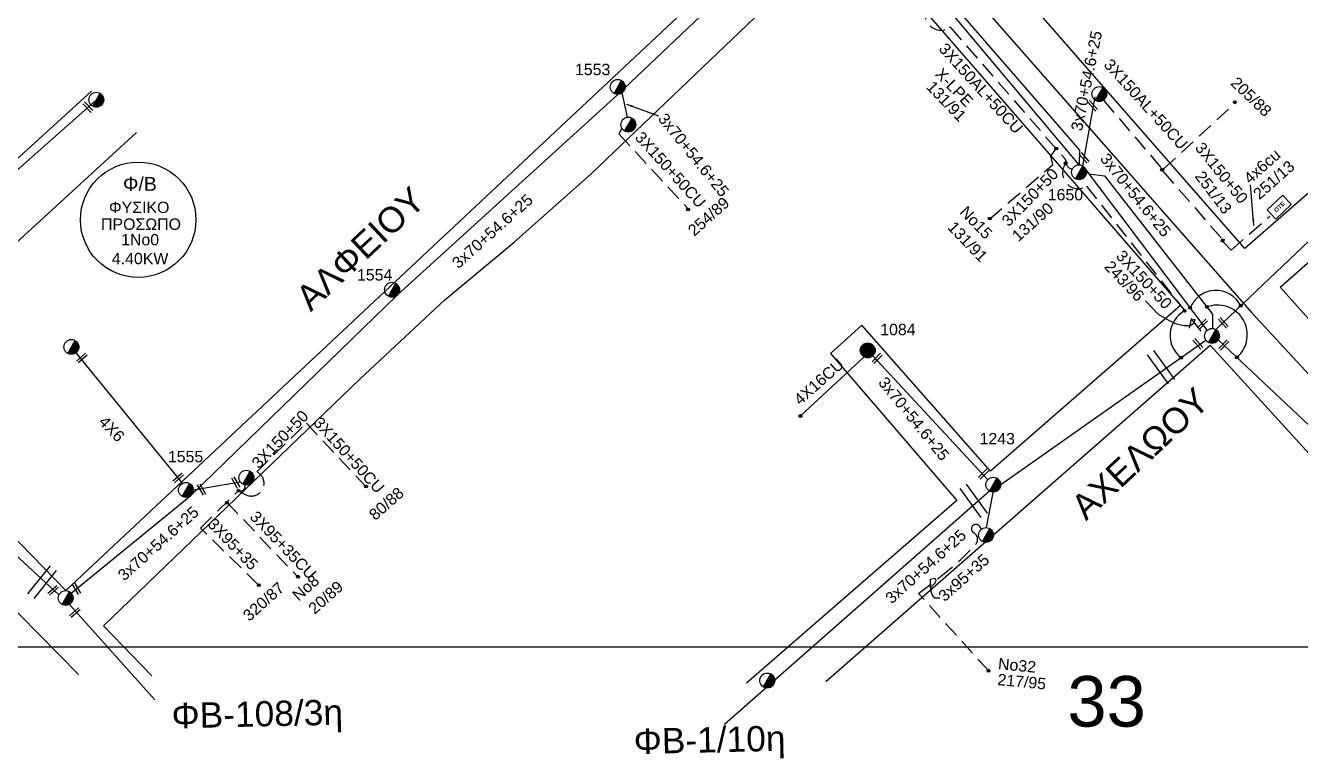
# Model space of a CAD drawing. Header units: millimetres. Extents: x -2449 to 2989, y 8 to 1056.
# Drawn here: x 1334.5 to 1536.2, y 23.6 to 139.5 of the extents above; entities that cross this region are included whole.
import ezdxf
from ezdxf.enums import TextEntityAlignment as Align

# ---------------------------------------------------------------- set-up
doc = ezdxf.new("R2010")
doc.units = ezdxf.units.MM
doc.linetypes.add('DASHED', pattern=[19.05, 12.7, -6.35])
for name, color, linetype in [('Pillar OTE', 7, 'Continuous'), ('Άγνωστα', 7, 'Continuous'), ('Γυμνά εναέρια ΧΤ (3Φ)   4x16CU', 7, 'Continuous'), ('Επιγραφές - Σχήματα', 7, 'Continuous'), ('Καλώδια ΧΤ   3x150+50CU', 7, 'DASHED'), ('Καλώδια ΧΤ   3x150AL+50CU', 7, 'DASHED'), ('Καλώδια ΧΤ   3x95+35 CU', 7, 'DASHED'), ('Καλώδια ΧΤ   3x95+35 XLPE', 7, 'DASHED'), ('Καλώδια ΧΤ   4x6CU', 7, 'DASHED'), ('Μηχανική τομή', 7, 'Continuous'), ('Στύλος Ξύλινος', 7, 'Continuous'), ('Στύλος Ξύλινος @ 1', 7, 'Continuous'), ('Στύλος ΦΜ', 7, 'Continuous'), ('Στύλος ΦΜ @ 1', 7, 'Continuous'), ('Συνδέσεις', 7, 'Continuous'), ('Συνεστραμμένα ΧΤ   3x70+54.6+25 AL', 7, 'SYN_LINE'), ('Τομή', 7, 'Continuous'), ('Υπόβαθρο ΔΕΗ', 7, 'Continuous'), ('Υπόγεια καλώδια Παροχών ΧΤ   4x6', 7, 'DASHED')]:
    doc.layers.add(name, color=color, linetype=linetype)
doc.styles.add('ar', font='arial.ttf')
doc.styles.add('arial', font='arial.ttf')
doc.styles.get("Standard").update_dxf_attribs({"font": 'arial.ttf'})
doc.linetypes.add('SYN_LINE', pattern='A,0.5,-0.0001,["/\\/\\/\\/",Standard,S=0.1,R=0,X=0,Y=-0.05],-0.25', length=0.7501)
doc.dimstyles.new('ISO-25', dxfattribs={"dimtxt": 2.5, "dimasz": 2.5, "dimexe": 1.25, "dimexo": 0.625, "dimtad": 1, "dimtxsty": 'Standard', "dimcen": 2.5, "dimadec": 0, "dimazin": 0, "dimtfac": 1, "dimtmove": 0, "dimatfit": 3, "dimfxl": 1, "dimarcsym": 0})

# ---------------------------------------------------------------- blocks, each defined once
blk = doc.blocks.new('ΥΠΑΡΧΩΝ ΤΣΙΜΕΝΤΕΝΙΟΣ ΣΤΥΛΟΣ')
at = {"layer": 'Στύλος ΦΜ'}
blk.add_hatch(color=7, dxfattribs=at).paths.add_polyline_path([(-1.29, -2.28, 0.574793), (2.62, 0, 0.268822), (1.3, 2.27)])
at = {"layer": 'Στύλος ΦΜ', "color": 7}
blk.add_line((-1.29, -2.28), (1.3, 2.27), dxfattribs=at)
blk.add_circle((0, 0), 2.62, dxfattribs=at)
at = {"layer": 'Στύλος ΦΜ', "flags": 4}
for tag, p in [('ΑΡΙΘΜΟΣ', (-4.68, 8.05)), ('ΤΥΠΟΣ', (-4.91, 3.03))]:
    blk.add_attdef(tag, p, '', height=4, dxfattribs=at)
blk = doc.blocks.new('ΥΠΑΡΧΩΝ ΞΥΛΙΝΟΣ ΣΤΥΛΟΣ')
at = {"layer": 'Στύλος Ξύλινος'}
h = blk.add_hatch(color=7, dxfattribs=at)
h.paths.add_polyline_path([(-2.62, 0, 0.270008), (-1.29, -2.28), (1.3, 2.27, 0.576266)])
h.paths.add_polyline_path([(-1.29, -2.28, 0.574793), (2.62, 0, 0.268822), (1.3, 2.27)])
at = {"layer": 'Στύλος Ξύλινος', "color": 7}
blk.add_line((-1.29, -2.28), (1.3, 2.27), dxfattribs=at)
blk.add_circle((0, 0), 2.62, dxfattribs=at)
at = {"layer": 'Στύλος Ξύλινος', "flags": 4}
for tag, p in [('ΑΡΙΘΜΟΣ', (-4.91, 8.6)), ('ΤΥΠΟΣ', (-4.85, 3.39))]:
    blk.add_attdef(tag, p, '', height=4, dxfattribs=at)
blk = doc.blocks.new('ΜΗΧΑΝΙΚΗ ΤΟΜΗ')
at = {"layer": 'Μηχανική τομή', "ltscale": 40}
for p, q in [((-1.89, 0.78), (1.89, 0.78)), ((1.89, 0), (-1.89, 0))]:
    blk.add_line(p, q, dxfattribs=at)
blk = doc.blocks.new('ΤΟΜΗ')
at = {"layer": 'Τομή', "ltscale": 40}
for p, q in [((-5.68, 0), (5.68, 0)), ((5.68, -2.33), (-5.68, -2.33))]:
    blk.add_line(p, q, dxfattribs=at)
blk = doc.blocks.new('_ΣΥΝΔΕΣΗ')
at = {"layer": 'Συνδέσεις', "linetype": 'SYN_LINE', "ltscale": 40}
blk.add_hatch(color=256, dxfattribs=at).paths.add_polyline_path([(0.5, -0.01, 1), (-0.5, -0.01, 1)])
at = {"layer": 'Συνδέσεις'}
blk.add_circle((0, -0.01), 0.5, dxfattribs=at)
blk = doc.blocks.new('TSONTA XT1')
at = {"ltscale": 40}
h = blk.add_hatch(color=256, dxfattribs=at)
h.dxf.hatch_style = 1
h.paths.add_polyline_path([(595.96, 2487.66), (597.07, 2488.77), (595.96, 2489.87), (594.85, 2488.77)])
blk.add_lwpolyline([(594.85, 2488.77), (595.96, 2489.87), (597.07, 2488.77), (595.96, 2487.66)], close=True, dxfattribs=at)
blk = doc.blocks.new('PILLAR ΟΤΕ')
at = {"layer": 'Pillar OTE', "ltscale": 40}
blk.add_lwpolyline([(-3.31, 2.02), (3.39, 2.02), (3.39, -1.99), (-3.31, -1.99)], close=True, dxfattribs=at)
at = {"layer": 'Pillar OTE', "insert": (-1.81, 0.71), "char_height": 1.3575, "width": 109.961, "attachment_point": 1}
blk.add_mtext('{\\fArial|b1|i0|c161|p34;OTE}', dxfattribs=at)

msp = doc.modelspace()

# ---------------------------------------------------------------- linework, layer by layer
at = {"layer": 'Άγνωστα', "color": 1, "linetype": 'DASHED', "ltscale": 0.2}
msp.add_lwpolyline([(1487.02, 108.95), (1497.03, 117.57), (1496.68, 118.9), (1497.61, 120.08)], dxfattribs=at)
at = {"layer": 'Άγνωστα', "color": 151, "linetype": 'DASHED', "ltscale": 0.2}
msp.add_lwpolyline([(1368.15, 65.94), (1369.22, 65.34, 1.039509), (1371.03, 68.92), (1378.89, 76.63)], format="xyb", dxfattribs=at)
at = {"layer": 'Άγνωστα', "color": 151, "linetype": 'SYN_LINE', "ltscale": 10}
msp.add_lwpolyline([(1361.02, 66.06), (1368.43, 67.35)], dxfattribs=at)
at = {"layer": 'Άγνωστα', "color": 151, "linetype": 'DASHED', "ltscale": 0.2}
msp.add_lwpolyline([(1371.28, 51.05), (1362.14, 60.03), (1368.15, 65.94)], dxfattribs=at)
at = {"layer": 'Άγνωστα', "color": 151, "linetype": 'SYN_LINE', "ltscale": 20}
msp.add_lwpolyline([(1354.89, 32.85), (1341.4, 47.94)], dxfattribs=at)
at = {"layer": 'Άγνωστα', "color": 151, "linetype": 'DASHED', "ltscale": 0.2}
msp.add_arc((1368.47, 66.61), 0.738, 244.4302, 19.4289, dxfattribs=at)
at = {"layer": 'Γυμνά εναέρια ΧΤ (3Φ)   4x16CU', "color": 1, "linetype": 'SYN_LINE', "ltscale": 15}
msp.add_lwpolyline([(1467.14, 87.11), (1457.02, 77.73)], dxfattribs=at)
at = {"layer": 'Επιγραφές - Σχήματα'}
msp.add_lwpolyline([(38.83, 1035.06), (2041.73, 1035.06), (2041.73, 41.17), (38.83, 41.17)], close=True, dxfattribs=at)
at = {"layer": 'Επιγραφές - Σχήματα', "linetype": 'Continuous', "ltscale": 0.2}
for points in [[(1511.69, 95.96), (1513.67, 93.89), (1515.4, 92.85), (1516.53, 92.33), (1517.82, 92.07), (1518.77, 92.07), (1519.38, 92.51), (1519.55, 93.02), (1518.86, 92.94), (1518.77, 92.33), (1518.6, 91.64)], [(1479.12, 48.92), (1478.34, 48.92), (1477.91, 49.44), (1477.73, 50.21), (1477.65, 50.9), (1477.65, 51.94), (1478.34, 52.11), (1478.51, 51.77), (1478.42, 51.34), (1478.17, 51.16), (1477.65, 50.56)]]:
    msp.add_lwpolyline(points, dxfattribs=at)
at = {"layer": 'Επιγραφές - Σχήματα', "color": 202}
msp.add_circle((1352.28, 108.81), 9.13, dxfattribs=at)
at = {"layer": 'Επιγραφές - Σχήματα', "linetype": 'Continuous', "ltscale": 0.2}
for centre, radius, start, end in [((1522.81, 93.23), 4.39, 26.5465, 158.4319), ((1523.08, 90.6), 4.71, 310.5505, 112.3942), ((1520, 90.5), 4.44, 119.0682, 232.5585)]:
    msp.add_arc(centre, radius, start, end, dxfattribs=at)
at = {"layer": 'Καλώδια ΧΤ   3x150+50CU', "color": 151, "ltscale": 0.2}
for points in [[(1428.8, 123.32), (1428.34, 122.39), (1439.41, 110.43)], [(1378.89, 76.63), (1388.26, 66.64)]]:
    msp.add_lwpolyline(points, dxfattribs=at)
at = {"layer": 'Καλώδια ΧΤ   3x150AL+50CU', "color": 1, "ltscale": 0.2}
msp.add_lwpolyline([(1463.14, 159.35), (1477.45, 143.32, -0.529787), (1477.36, 142.95, 0.849495), (1480.67, 139.19, -0.607849), (1480.86, 139.19), (1498.94, 118.43, -0.22841), (1499.11, 117.81, 0.849175), (1502.35, 114.11)], format="xyb", dxfattribs=at)
for points in [[(1505.01, 127.71), (1514.29, 116.88)], [(1514.55, 116.85), (1525.9, 127.34)], [(1514.45, 116.46), (1523.87, 105.68)], [(1502.35, 114.11), (1521.03, 90.43)]]:
    msp.add_lwpolyline(points, dxfattribs=at)
msp.add_arc((1500.13, 117.89), 1.02, 185.0361, 269.3599, dxfattribs=at)
at = {"layer": 'Καλώδια ΧΤ   3x95+35 CU', "color": 151, "linetype": 'DASHED', "ltscale": 0.2}
msp.add_lwpolyline([(1366.3, 64.12), (1377.49, 52.34)], dxfattribs=at)
at = {"layer": 'Καλώδια ΧΤ   3x95+35 XLPE', "color": 1, "ltscale": 0.2}
msp.add_lwpolyline([(1485.72, 59.84), (1485.45, 60.27, 1.299082), (1484.5, 59.28, -0.484481), (1484.8, 57.44, -0.046878), (1479.16, 52.31, -0.879133)], format="xyb", dxfattribs=at)
msp.add_lwpolyline([(1486.87, 37.42), (1475.76, 49.66), (1479.16, 52.31)], dxfattribs=at)
at = {"layer": 'Καλώδια ΧΤ   4x6CU', "color": 1, "linetype": 'DASHED', "ltscale": 0.2}
msp.add_lwpolyline([(1524.03, 105.26), (1525.24, 104.02), (1531.36, 109.38)], dxfattribs=at)
at = {"layer": 'Στύλος ΦΜ', "color": 1, "linetype": 'SYN_LINE', "ltscale": 20}
msp.add_lwpolyline([(1488.77, 66.89), (1521.24, 89.76)], dxfattribs=at)
at = {"layer": 'Συνεστραμμένα ΧΤ   3x70+54.6+25 AL', "color": 6, "ltscale": 20}
msp.add_line((1339.74, 49.46), (1322.6, 65.2), dxfattribs=at)
at = {"layer": 'Συνεστραμμένα ΧΤ   3x70+54.6+25 AL', "color": 85, "linetype": 'Continuous', "ltscale": 0.2}
msp.add_lwpolyline([(1418.34, 219.48), (1528.52, 94.06), (1552.53, 68.1)], dxfattribs=at)
at = {"layer": 'Συνεστραμμένα ΧΤ   3x70+54.6+25 AL', "color": 30, "linetype": 'SYN_LINE', "ltscale": 20}
for points in [[(1522.79, 91.46), (1551.41, 118.59), (1583.49, 144.7), (1604.3, 162.7)], [(1501.16, 117.5), (1480.87, 141.67), (1462.72, 161.21)], [(1521.44, 91.33), (1502.27, 116.7)]]:
    msp.add_lwpolyline(points, dxfattribs=at)
at = {"layer": 'Συνεστραμμένα ΧΤ   3x70+54.6+25 AL', "color": 151, "linetype": 'SYN_LINE', "ltscale": 20}
msp.add_lwpolyline([(1341.7, 49.74), (1360.59, 65.15), (1393.27, 96.88), (1428.16, 128.65), (1462.43, 161.13)], dxfattribs=at)
at = {"layer": 'Συνεστραμμένα ΧΤ   3x70+54.6+25 AL', "color": 6, "linetype": 'SYN_LINE', "ltscale": 20}
for points in [[(1481.16, 141.36), (1482.71, 141.11), (1501.22, 119.83), (1501.18, 117.5)], [(1303.21, 88.46), (1327.58, 111.78), (1345.66, 127.8)], [(1502.72, 116.1), (1505.17, 115.74), (1522.26, 93.88), (1522.26, 91.61)], [(1523.2, 89.8), (1537.54, 76.28), (1564.83, 45.57), (1576.43, 31.06)]]:
    msp.add_lwpolyline(points, dxfattribs=at)
at = {"layer": 'Συνεστραμμένα ΧΤ   3x70+54.6+25 AL', "color": 151, "linetype": 'SYN_LINE', "ltscale": 5}
msp.add_lwpolyline([(1428.65, 129.64), (1429.65, 125.03)], dxfattribs=at)
at = {"layer": 'Συνεστραμμένα ΧΤ   3x70+54.6+25 AL', "color": 1, "linetype": 'SYN_LINE', "ltscale": 10}
msp.add_lwpolyline([(1501.74, 117.34), (1503.71, 128.26)], dxfattribs=at)
at = {"layer": 'Συνεστραμμένα ΧΤ   3x70+54.6+25 AL', "color": 1, "linetype": 'SYN_LINE', "ltscale": 20}
msp.add_lwpolyline([(1486.71, 67.67), (1468.52, 87.27)], dxfattribs=at)
at = {"layer": 'Συνεστραμμένα ΧΤ   3x70+54.6+25 AL', "color": 1, "linetype": 'SYN_LINE', "ltscale": 8}
msp.add_lwpolyline([(1486.53, 60.1), (1487.82, 67.03)], dxfattribs=at)
at = {"layer": 'Συνεστραμμένα ΧΤ   3x70+54.6+25 AL', "color": 133, "linetype": 'SYN_LINE', "ltscale": 20}
msp.add_lwpolyline([(1487.01, 65.87), (1445.07, 28.95)], dxfattribs=at)
at = {"layer": 'Υπόβαθρο ΔΕΗ'}
for points in [[(1563.91, 210.01), (1610.76, 254.02), (1720.83, 142.08), (1693.68, 115.49), (1678.81, 129.87), (1582.61, 42.75), (1533, 98.16)], [(1533, 98.16), (1609.76, 165.58), (1604.99, 171.81), (1527.38, 104.24), (1492.19, 144.56), (1547.95, 195.34), (1542.09, 201.77), (1486.47, 151.02), (1476.45, 162.68), (1535.31, 227.38), (1594.03, 162.26)], [(1286.58, 105.92), (1406.24, 220), (1459.49, 161.43), (1340.81, 50.14), (1308.79, 83.07)], [(1354.44, 36.65), (1346.78, 44.57), (1387.42, 83.66), (1400.8, 96.12), (1411.76, 105.26), (1423.98, 116.1), (1465.05, 155.37), (1497.36, 118.12), (1517.23, 95.24), (1487.16, 69.05), (1466.81, 92.12), (1461.81, 87.67), (1481.84, 64.41), (1448.56, 35.46)], [(1301.97, 90.09), (1344.87, 129.17)], [(1308.79, 83.07), (1352.04, 122.63)], [(1461.11, 35.76), (1521.91, 88.94), (1570.05, 36.13)]]:
    msp.add_lwpolyline(points, dxfattribs=at)
at = {"layer": 'Υπόβαθρο ΔΕΗ', "ltscale": 20}
msp.add_lwpolyline([(1286.51, 36.54), (1251.32, 71.87), (1280.65, 100.04), (1342.86, 36.83)], dxfattribs=at)
at = {"layer": 'Υπόγεια καλώδια Παροχών ΧΤ   4x6', "color": 151, "linetype": 'SYN_LINE', "ltscale": 20}
msp.add_lwpolyline([(1359.31, 67.11), (1342.47, 87.76)], dxfattribs=at)

# ---------------------------------------------------------------- block references
at = {"layer": 'Pillar OTE', "xscale": 0.5, "yscale": 0.5, "zscale": 0.5, "rotation": 42.86267528457089}
msp.add_blockref('PILLAR ΟΤΕ', (1532.83, 110.78), dxfattribs=at)
at = {"layer": 'Μηχανική τομή'}
for p, xscale, yscale, zscale, rotation in [((1344.17, 126.49), 0.5000000000000365, 0.5000000000000365, 0.5000000000000365, 313.5049293167534), ((1503.17, 126.71), 0.4999999999999622, 0.4999999999999622, 0.4999999999999622, 311.7794829803576), ((1501.81, 118.46), 0.4999999999999622, 0.4999999999999622, 0.4999999999999622, 311.7794829803576), ((1520.55, 92.39), 0.4999999999999296, 0.4999999999999296, 0.4999999999999296, 225.7255633354941), ((1523.85, 92.37), 0.4999999999999622, 0.4999999999999622, 0.4999999999999622, 311.7794829803576), ((1519.82, 89.04), 0.4999999999999622, 0.4999999999999622, 0.4999999999999622, 311.7794829803576), ((1523.92, 89.13), 0.4999999999999296, 0.4999999999999296, 0.4999999999999296, 225.7255633354941), ((1343.5, 86.77), 0.5000000000001678, 0.5000000000001678, 0.5000000000001678, 41.11861385091467), ((1469.06, 87), 0.4999999999999296, 0.4999999999999296, 0.4999999999999296, 225.7255633354941), ((1358.73, 67.82), 0.5000000000001678, 0.5000000000001678, 0.5000000000001678, 41.11861385091467), ((1485.91, 68.7), 0.4999999999999296, 0.4999999999999296, 0.4999999999999296, 225.7255633354941), ((1362.48, 66.22), 0.5000000000002951, 0.5000000000002951, 0.5000000000002951, 119.8070527366612), ((1367.89, 67.3), 0.5000000000002951, 0.5000000000002951, 0.5000000000002951, 119.8070527366612), ((1338.95, 50.04), 0.5000000000001678, 0.5000000000001678, 0.5000000000001678, 41.11861385091467), ((1342.7, 50.52), 0.5000000000002951, 0.5000000000002951, 0.5000000000002951, 119.8070527366612), ((1342.4, 46.47), 0.5000000000001678, 0.5000000000001678, 0.5000000000001678, 41.11861385091467)]:
    msp.add_blockref('ΜΗΧΑΝΙΚΗ ΤΟΜΗ', p, dxfattribs=dict(at, xscale=xscale, yscale=yscale, zscale=zscale, rotation=rotation))
at = {"layer": 'Στύλος Ξύλινος @ 1', "ltscale": 40}
ref = msp.add_blockref('ΥΠΑΡΧΩΝ ΞΥΛΙΝΟΣ ΣΤΥΛΟΣ', (1467.72, 88.14), dxfattribs=dict(at, xscale=0.4499999999998181, yscale=0.4499999999998181, zscale=0.4499999999998181))
ref.add_attrib('ΤΥΠΟΣ', '1084', (1469.7, 90.54), dxfattribs={"layer": 'Στύλος Ξύλινος', "height": 1.8, "flags": 4})
at = {"layer": 'Στύλος ΦΜ @ 1', "ltscale": 40}
ref = msp.add_blockref('ΥΠΑΡΧΩΝ ΤΣΙΜΕΝΤΕΝΙΟΣ ΣΤΥΛΟΣ', (1428.16, 129.83), dxfattribs=dict(at, xscale=0.4499999999998181, yscale=0.4499999999998181, zscale=0.4499999999998181))
ref.add_attrib('ΤΥΠΟΣ', '1553', (1421.4, 131.69), dxfattribs={"layer": 'Στύλος ΦΜ', "height": 1.8, "flags": 4})
at = {"layer": 'Στύλος ΦΜ @ 1', "ltscale": 40, "xscale": 0.4499999999998181, "yscale": 0.4499999999998181, "zscale": 0.4499999999998181}
for p in [(1504.37, 128.7), (1345.66, 127.8), (1429.84, 123.87), (1522.2, 90.43), (1341.72, 88.68), (1369.41, 68), (1486.45, 58.92), (1340.81, 48.96), (1451.82, 35.9)]:
    msp.add_blockref('ΥΠΑΡΧΩΝ ΤΣΙΜΕΝΤΕΝΙΟΣ ΣΤΥΛΟΣ', p, dxfattribs=at)
at = {"layer": 'Στύλος ΦΜ @ 1', "ltscale": 40}
ref = msp.add_blockref('ΥΠΑΡΧΩΝ ΤΣΙΜΕΝΤΕΝΙΟΣ ΣΤΥΛΟΣ', (1501.16, 116.32), dxfattribs=dict(at, xscale=0.4499999999998181, yscale=0.4499999999998181, zscale=0.4499999999998181))
ref.add_attrib('ΤΥΠΟΣ', '1650', (1496.21, 111.88), dxfattribs={"layer": 'Στύλος ΦΜ', "height": 1.8, "flags": 4})
ref = msp.add_blockref('ΥΠΑΡΧΩΝ ΤΣΙΜΕΝΤΕΝΙΟΣ ΣΤΥΛΟΣ', (1392.45, 97.73), dxfattribs=dict(at, xscale=0.4499999999998181, yscale=0.4499999999998181, zscale=0.4499999999998181))
ref.add_attrib('ΤΥΠΟΣ', '1554', (1386.9, 99.19), dxfattribs={"layer": 'Στύλος ΦΜ', "height": 1.8, "flags": 4})
ref = msp.add_blockref('ΥΠΑΡΧΩΝ ΤΣΙΜΕΝΤΕΝΙΟΣ ΣΤΥΛΟΣ', (1487.59, 66.89), dxfattribs=dict(at, xscale=0.4499999999998181, yscale=0.4499999999998181, zscale=0.4499999999998181))
ref.add_attrib('ΤΥΠΟΣ', '1243', (1485.42, 73.27), dxfattribs={"layer": 'Στύλος ΦΜ', "height": 1.8, "flags": 4})
ref = msp.add_blockref('ΥΠΑΡΧΩΝ ΤΣΙΜΕΝΤΕΝΙΟΣ ΣΤΥΛΟΣ', (1359.84, 66.06), dxfattribs=dict(at, xscale=0.4499999999998181, yscale=0.4499999999998181, zscale=0.4499999999998181))
ref.add_attrib('ΤΥΠΟΣ', '1555', (1356.98, 70.43), dxfattribs={"layer": 'Στύλος ΦΜ', "height": 1.8, "flags": 4})
at = {"layer": 'Συνδέσεις', "xscale": 0.4500000000000455, "yscale": 0.4500000000000455, "zscale": 0.4500000000000455}
for p in [(1525.81, 127.4), (1497.56, 120.08), (1499.04, 117.75), (1439.29, 110.43), (1487.02, 109), (1518.75, 94.89), (1521.39, 95.01), (1526.74, 95.21), (1517.84, 94.39), (1517.3, 86.98), (1526.15, 87.03), (1457.06, 77.75), (1388.34, 66.61), (1368.15, 65.94), (1366.31, 64.02), (1377.57, 52.33), (1371.38, 51), (1486.84, 37.45)]:
    msp.add_blockref('_ΣΥΝΔΕΣΗ', p, dxfattribs=at)
at = {"layer": 'Συνδέσεις', "xscale": 0.2656212584146631, "yscale": 0.2656212584146631, "zscale": 0.2656212584146631, "rotation": 28.82883709447163}
for p in [(1694.39, -538.75), (1703.97, -549.95)]:
    msp.add_blockref('TSONTA XT1', p, dxfattribs=at)
at = {"layer": 'Τομή'}
for p, xscale, yscale, zscale, rotation in [((1513.65, 85.14), 0.4999999999998662, 0.4999999999998662, 0.4999999999998662, 125.8480125011312), ((1484, 63.99), 0.4999999999998662, 0.4999999999998662, 0.4999999999998662, 125.8480125011312), ((1337.53, 51.08), 0.4999999999999808, 0.4999999999999808, 0.4999999999999808, 231.1054927480038)]:
    msp.add_blockref('ΤΟΜΗ', p, dxfattribs=dict(at, xscale=xscale, yscale=yscale, zscale=zscale, rotation=rotation))

# ---------------------------------------------------------------- texts
at = {"layer": 'Άγνωστα', "linetype": 'SYN_LINE', "ltscale": 20, "char_height": 1.8, "width": 69.1904, "attachment_point": 1, "style": 'arial'}
for s, insert, rotation in [('X-LPE', (1479.55, 132.99), 313.8352), ('3X150+50', (1488.73, 108.86), 45.9951), ('3X150+50', (1508.19, 104.19), 312.8071), ('3X150+50', (1370.07, 70.55), 45.9951), ('3x70+54.6+25', (1348.87, 52.9), 41.8553)]:
    msp.add_mtext(s, dxfattribs=dict(at, insert=insert, rotation=rotation))
at = {"layer": 'Γυμνά εναέρια ΧΤ (3Φ)   4x16CU', "ltscale": 40, "insert": (1455.84, 80.7), "char_height": 1.8, "width": 69.1904, "attachment_point": 1, "rotation": 41.6909, "style": 'arial'}
msp.add_mtext('4X16CU', dxfattribs=at)
at = {"layer": 'Επιγραφές - Σχήματα', "color": 1, "style": 'ar'}
for s, height, p in [('Φ/Β', 2.2, (1352.55, 114.53)), ('ΦΥΣΙΚΟ ', 1.8, (1352.79, 110.77)), ('1No0', 1.8, (1352.59, 105.66)), ('4.40KW', 1.8, (1352.59, 102.67))]:
    msp.add_text(s, height=height, dxfattribs=at).set_placement(p, align=Align.MIDDLE)
at = {"layer": 'Επιγραφές - Σχήματα', "linetype": 'SYN_LINE', "ltscale": 20, "char_height": 1.8, "width": 69.1904, "attachment_point": 1, "style": 'arial'}
for s, insert, rotation in [('205/88', (1526.25, 131.58), 316.2735), ('131/91', (1478.16, 130.96), 313.8352), ('4x6cu', (1527.02, 115.71), 41.6909), ('251/13', (1528.51, 113.23), 41.6909), ('251/13', (1520.83, 116.75), 307.3111), ('254/89', (1439.07, 107.44), 41.6909), ('Nο15', (1483.45, 111.16), 313.8352), ('131/90', (1490.35, 106.58), 41.6909), ('131/91', (1481.53, 108.74), 313.8352), ('243/96', (1506.33, 102.52), 313.8352), ('80/88', (1388.6, 62.47), 41.6909), ('Nο8', (1376.46, 49.71), 41.6909), ('320/87', (1368.65, 46.51), 41.6909), ('20/89', (1379.01, 47.63), 41.6909), ('Nο32', (1488.45, 39.48), 354.6073), ('217/95', (1488.36, 36.98), 354.6073)]:
    msp.add_mtext(s, dxfattribs=dict(at, insert=insert, rotation=rotation))
at = {"layer": 'Επιγραφές - Σχήματα', "char_height": 4, "width": 157.7424, "attachment_point": 1}
for s, insert, rotation in [('\\pt128;ΑΛΦΕΙΟΥ', (1376.85, 97.07), 43.1058), ('\\pt128;ΑΧΕΛΩΟΥ', (1499.53, 63.99), 43.1058), ('ΦΒ-108/3η', (1357.51, 32.32), 1.2511), ('ΦΒ-1/10η', (1430.64, 28.26), 1.2511)]:
    msp.add_mtext(s, dxfattribs=dict(at, insert=insert, rotation=rotation))
at = {"layer": 'Επιγραφές - Σχήματα', "color": 1, "insert": (1346.4, 109.01), "char_height": 1.8, "width": 12.958, "attachment_point": 1}
msp.add_mtext('ΠΡΟΣΩΠΟ', dxfattribs=at)
at = {"layer": 'Επιγραφές - Σχήματα', "insert": (1499.31, 36.61), "char_height": 8, "width": 103.4348, "attachment_point": 1}
msp.add_mtext('33', dxfattribs=at)
at = {"layer": 'Καλώδια ΧΤ   3x150+50CU', "ltscale": 40, "char_height": 1.8, "width": 69.1904, "attachment_point": 1, "rotation": 312.1724, "style": 'arial'}
for insert in [(1432.09, 122.96), (1381.21, 77.8)]:
    msp.add_mtext('3X150+50CU', dxfattribs=dict(at, insert=insert))
at = {"layer": 'Καλώδια ΧΤ   3x150AL+50CU', "ltscale": 40, "char_height": 1.8, "width": 69.1904, "attachment_point": 1, "style": 'arial'}
for s, insert, rotation in [('3X150AL+50CU', (1480.18, 136.97), 312.1724), ('3X150AL+50CU', (1506.28, 134.47), 312.1724), ('3X150+50', (1520.8, 121.28), 308.9109)]:
    msp.add_mtext(s, dxfattribs=dict(at, insert=insert, rotation=rotation))
at = {"layer": 'Καλώδια ΧΤ   3x95+35 CU', "ltscale": 40, "insert": (1371.11, 62.93), "char_height": 1.8, "width": 69.1904, "attachment_point": 1, "rotation": 313.8352, "style": 'arial'}
msp.add_mtext('3X95+35CU', dxfattribs=at)
at = {"layer": 'Καλώδια ΧΤ   3x95+35 XLPE', "ltscale": 40, "char_height": 1.8, "width": 69.1904, "attachment_point": 1, "style": 'arial'}
for s, insert, rotation in [('3X95+35', (1364.42, 61.77), 313.8352), ('3x95+35', (1478.7, 49.61), 41.8553)]:
    msp.add_mtext(s, dxfattribs=dict(at, insert=insert, rotation=rotation))
at = {"layer": 'Συνεστραμμένα ΧΤ   3x70+54.6+25 AL', "linetype": 'SYN_LINE', "ltscale": 20, "char_height": 1.8, "width": 69.1904, "attachment_point": 1, "style": 'arial'}
for insert, rotation in [((1499.85, 123.1), 78.4486), ((1435.82, 125.89), 308.9087), ((1505.77, 119.55), 308.9087), ((1401.74, 102.31), 41.8553), ((1470.68, 84.15), 308.9006), ((1470.3, 49.26), 41.8553)]:
    msp.add_mtext('3x70+54.6+25', dxfattribs=dict(at, insert=insert, rotation=rotation))
at = {"layer": 'Υπόγεια καλώδια Παροχών ΧΤ   4x6', "linetype": 'DASHED', "ltscale": 0.1, "insert": (1347.2, 77.96), "char_height": 1.8, "width": 69.1904, "attachment_point": 1, "rotation": 313.8352, "style": 'arial'}
msp.add_mtext('4X6', dxfattribs=at)

# ---------------------------------------------------------------- leaders
at = {"layer": 'Επιγραφές - Σχήματα', "ltscale": 40}
for points in [[(1429.57, 127.09), (1434.63, 125.26)], [(1528.81, 107.88), (1528.31, 114.32)]]:
    msp.add_leader(points, dimstyle='ISO-25', override={"dimasz": 1, "dimtad": 0}, dxfattribs=at)

doc.saveas('drawing.dxf')
